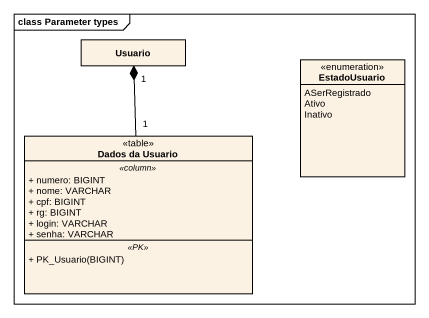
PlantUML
@startuml
mainframe class Parameter types
hide circle
hide empty members
skinparam classAttributeIconSize 0
class Usuario
enum EstadoUsuario {
  ASerRegistrado
  Ativo
  Inativo
}
class "Dados da Usuario" as Dados_da_Usuario <<table>> {
  .. <<column>> ..
  + numero: BIGINT
  + nome: VARCHAR
  + cpf: BIGINT
  + rg: BIGINT
  + login: VARCHAR
  + senha: VARCHAR
  .. <<PK>> ..
  + PK_Usuario(BIGINT)
}
Dados_da_Usuario "1" -up-* "1" Usuario
@enduml
